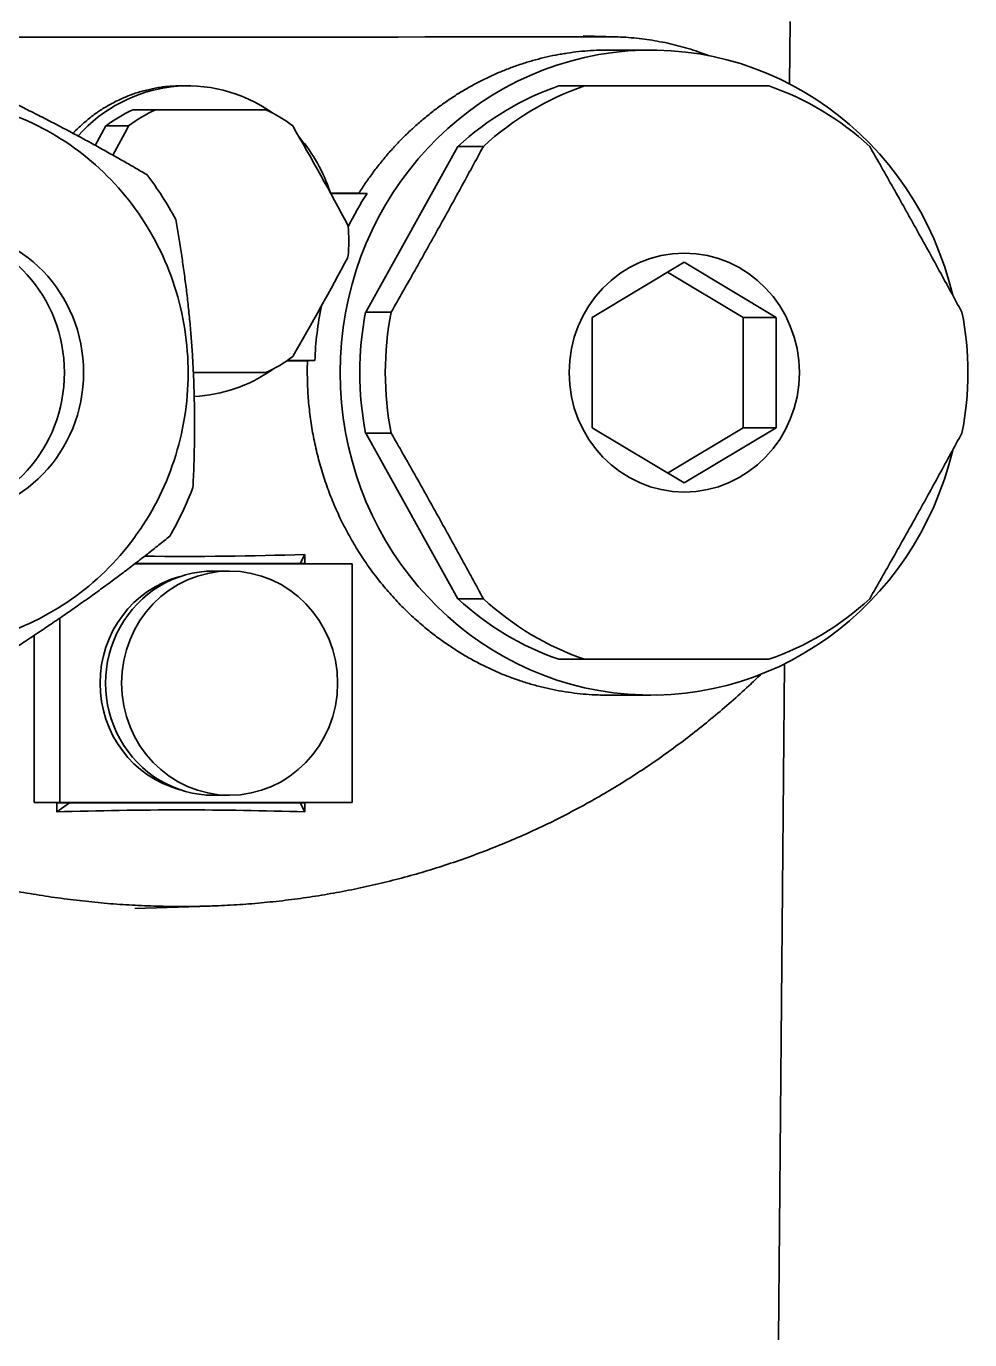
# Model space of a CAD drawing. Header units: millimetres. Extents: x 0 to 42050, y 0 to 29700.
# Drawn here: x 36203.4 to 36302.1, y 27209.4 to 27346.8 of the extents above; entities that cross this region are included whole.
import ezdxf

# ---------------------------------------------------------------- set-up
doc = ezdxf.new("R2010")
doc.units = ezdxf.units.MM
doc.header["$LTSCALE"] = 50
doc.layers.add('Visible', color=7, linetype='Continuous', lineweight=35)

msp = doc.modelspace()

# ---------------------------------------------------------------- linework, layer by layer
at = {"layer": 'Visible'}
for p, q in [((36283.24, 27340.81), (36283.3, 27347.35)), ((36265.19, 27345.73), (36261.64, 27345.85)), ((36264.18, 27344.35), (36268.74, 27344.35)), ((36220.79, 27340.59), (36220.12, 27340.61)), ((36261.77, 27340.6), (36259.1, 27340.6)), ((36261.77, 27340.6), (36281.06, 27340.6)), ((36216.89, 27338.1), (36214.52, 27338.1)), ((36228.44, 27338.1), (36216.89, 27338.1)), ((36210.58, 27334.38), (36211.71, 27336.42)), ((36214.08, 27336.42), (36211.71, 27336.42)), ((36238.89, 27316.93), (36248.53, 27334.26)), ((36251.2, 27334.26), (36248.53, 27334.26)), ((36235.23, 27329.35), (36239.03, 27329.35)), ((36238.17, 27329.38), (36239.03, 27329.35)), ((36272.22, 27322.15), (36262.58, 27316.37)), ((36281.85, 27316.37), (36272.22, 27322.15)), ((36278.38, 27316.37), (36270.48, 27321.1)), ((36241.56, 27316.93), (36238.89, 27316.93)), ((36262.58, 27316.37), (36262.58, 27304.82)), ((36281.85, 27316.37), (36278.38, 27316.37)), ((36278.38, 27304.82), (36278.38, 27316.37)), ((36281.85, 27304.82), (36281.85, 27316.37)), ((36233.57, 27311.85), (36230.66, 27311.85)), ((36233.57, 27311.85), (36232.8, 27311.82)), ((36220.86, 27310.6), (36228.44, 27310.6)), ((36262.58, 27304.82), (36272.22, 27299.05)), ((36270.48, 27300.09), (36278.38, 27304.82)), ((36272.22, 27299.05), (36281.85, 27304.82)), ((36281.85, 27304.82), (36278.38, 27304.82)), ((36241.56, 27304.26), (36238.89, 27304.26)), ((36248.53, 27286.93), (36238.89, 27304.26)), ((36232.52, 27291.57), (36232.04, 27290.62)), ((36232.52, 27291.57), (36232.52, 27290.62)), ((36237.47, 27290.6), (36214.73, 27290.6)), ((36214.77, 27290.62), (36232.04, 27290.62)), ((36224.64, 27289.83), (36222.97, 27289.83)), ((36232.04, 27290.62), (36232.52, 27290.62)), ((36237.47, 27290.6), (36237.47, 27265.6)), ((36251.2, 27286.93), (36248.53, 27286.93)), ((36206.87, 27284.9), (36206.87, 27265.6)), ((36204.2, 27265.6), (36204.2, 27283.1)), ((36261.77, 27280.6), (36259.1, 27280.6)), ((36281.06, 27280.6), (36261.77, 27280.6)), ((36282.1, 27209.39), (36282.71, 27280.12)), ((36264.18, 27276.85), (36268.74, 27276.85)), ((36224.64, 27266.37), (36222.97, 27266.37)), ((36206.87, 27265.6), (36204.2, 27265.6)), ((36207.9, 27265.57), (36206.55, 27265.57)), ((36206.55, 27265.57), (36206.55, 27264.62)), ((36207.9, 27265.57), (36206.55, 27264.62)), ((36237.47, 27265.6), (36206.87, 27265.6)), ((36207.9, 27265.57), (36232.04, 27265.57)), ((36232.52, 27265.57), (36232.04, 27265.57)), ((36232.52, 27264.62), (36232.04, 27265.57)), ((36232.52, 27265.57), (36232.52, 27264.62)), ((36222.64, 27254.78), (36214.74, 27254.52))]:
    msp.add_line(p, q, dxfattribs=at)
for centre, major_axis, ratio, start_param, end_param in [((36268.74, 27310.6), (0, -33.75), 0.963602, 1.813232, 7.611546), ((36152.79, 27347.89), (-250, 0.58), 0.008409, 1.650285, 2.032609), ((36220.3, 27324.35), (0, 16.25), 0.963602, 5.683723, 7.109313), ((36268.74, 27310.6), (0, 31.63), 0.963602, 0.321961, 0.725236), ((36271.42, 27310.6), (0, 31.63), 0.963602, 0.321961, 0.725236), ((36271.42, 27310.6), (0, 31.63), 0.963602, 5.557949, 5.961224), ((36220.3, 27324.35), (0, 15), 0.963602, 0.411138, 0.63606), ((36222.67, 27324.35), (0, 15), 0.963602, 0.411138, 0.63606), ((36222.67, 27324.35), (0, -15), 0.963602, 2.505533, 2.730455), ((36184.76, 27331.22), (-50.91, -84.97), 0.231523, 1.733558, 1.769195), ((36207.71, 27331.22), (-50.91, 84.97), 0.231523, 4.51399, 4.63511), ((36220.3, 27324.35), (0, -16.25), 0.963602, 1.89239, 2.302683), ((36191.07, 27310.6), (0, 33.13), 0.963602, 5.216907, 5.388381), ((36152.79, 27331.55), (-250, 0.58), 0.008409, 1.906778, 1.919352), ((36266.07, 27310.6), (0, -33.75), 0.963602, 4.123358, 4.243909), ((36192.91, 27310.6), (0, -15), 0.963602, 0.069415, 3.072178), ((36222.67, 27324.35), (0, -15), 0.963602, 1.458335, 1.683257), ((36207.71, 27317.47), (-50.91, -84.97), 0.231523, 1.648076, 1.769195), ((36266.07, 27310.6), (0, -33.75), 0.963602, 4.504041, 4.675343), ((36268.74, 27310.6), (0, 31.63), 0.963602, 1.369159, 1.772434), ((36271.42, 27310.6), (0, -31.63), 0.963602, 4.510752, 4.914026), ((36271.42, 27310.6), (0, 31.63), 0.963602, 4.510752, 4.914026), ((36222.67, 27324.35), (0, -15), 0.963602, 0.411138, 0.63606), ((36152.79, 27309.64), (250, 0.58), 0.008409, 1.245029, 1.2542), ((36264.7, 27310.6), (0, -33.7), 0.947415, 4.676035, 4.712391), ((36220.3, 27324.35), (0, -16.25), 0.963602, 0.041444, 0.599462), ((36191.07, 27310.6), (0, 33.12), 0.963602, 4.16971, 4.341184), ((36152.79, 27435.7), (248.26, -54.69), 0.538042, 5.084915, 5.15492), ((36222.97, 27278.1), (0, 11.73), 0.963602, 0, 3.141593), ((36222.17, 27278.1), (0, -11.5), 0.963602, 3.390244, 6.034534), ((36268.74, 27310.6), (0, -31.63), 0.963602, 5.557949, 5.961224), ((36271.42, 27310.6), (0, -31.63), 0.963602, 5.557949, 5.961224), ((36271.42, 27310.6), (0, -31.63), 0.963602, 0.321961, 0.725236), ((36152.79, 27120.5), (248.26, 54.69), 0.538042, 1.128265, 1.236118), ((36211.95, 27354.34), (-3.3, -99.82), 0.963527, 0.063264, 0.063266)]:
    msp.add_ellipse(centre, major_axis=major_axis, ratio=ratio, start_param=start_param, end_param=end_param, dxfattribs=at)
for centre, major_axis in [((36194.91, 27310.6), (0, -15)), ((36272.22, 27310.6), (0, 12.5)), ((36224.64, 27278.1), (0, -11.73))]:
    msp.add_ellipse(centre, major_axis=major_axis, ratio=0.963602, dxfattribs=at)
for points, knots in [([(36264.18, 27345.75), (36264.92, 27345.75), (36265.66, 27345.72), (36266.4, 27345.67), (36266.76, 27345.64), (36267.13, 27345.61), (36267.5, 27345.56), (36267.86, 27345.52), (36268.23, 27345.48), (36268.59, 27345.42), (36268.95, 27345.37), (36269.31, 27345.3), (36269.68, 27345.23), (36270.04, 27345.17), (36270.4, 27345.09), (36270.76, 27345.01), (36271.12, 27344.92), (36271.48, 27344.83), (36271.83, 27344.74), (36272.19, 27344.64), (36272.54, 27344.54), (36272.9, 27344.43), (36273.25, 27344.32), (36273.6, 27344.2), (36273.95, 27344.07), (36274.23, 27343.97), (36274.51, 27343.87), (36274.79, 27343.76)], [0, 0, 0, 0, 0.992128, 0.992128, 0.992128, 1.48835, 1.48835, 1.48835, 1.984511, 1.984511, 1.984511, 2.481689, 2.481689, 2.481689, 2.980163, 2.980163, 2.980163, 3.479687, 3.479687, 3.479687, 3.979993, 3.979993, 3.979993, 4.480793, 4.480793, 4.480793, 4.886866, 4.886866, 4.886866, 4.886866]), ([(36191.68, 27343.72), (36192.22, 27343.47), (36192.76, 27343.23), (36193.31, 27342.98), (36193.85, 27342.73), (36194.4, 27342.48), (36194.95, 27342.22), (36195.22, 27342.1), (36195.5, 27341.97), (36195.77, 27341.84), (36196.05, 27341.71), (36196.32, 27341.59), (36196.59, 27341.46), (36196.87, 27341.33), (36197.14, 27341.2), (36197.42, 27341.07), (36197.69, 27340.94), (36197.97, 27340.81), (36198.24, 27340.68), (36198.51, 27340.55), (36198.79, 27340.42), (36199.06, 27340.29), (36199.33, 27340.16), (36199.6, 27340.03), (36199.88, 27339.89), (36200.15, 27339.76), (36200.42, 27339.63), (36200.69, 27339.5), (36200.96, 27339.37), (36201.23, 27339.24), (36201.5, 27339.1), (36201.77, 27338.97), (36202.03, 27338.84), (36202.3, 27338.71), (36202.57, 27338.57), (36202.83, 27338.44), (36203.1, 27338.31), (36203.36, 27338.18), (36203.62, 27338.04), (36203.89, 27337.91), (36204.15, 27337.78), (36204.41, 27337.65), (36204.67, 27337.51), (36204.93, 27337.38), (36205.19, 27337.25), (36205.45, 27337.12), (36205.7, 27336.98), (36205.96, 27336.85), (36206.21, 27336.72), (36206.47, 27336.59), (36206.72, 27336.45), (36206.98, 27336.32), (36207.23, 27336.19), (36207.48, 27336.06), (36207.73, 27335.92), (36207.98, 27335.79), (36208.23, 27335.66), (36208.47, 27335.53), (36208.72, 27335.4), (36208.97, 27335.26), (36209.21, 27335.13), (36209.45, 27335), (36209.69, 27334.87), (36209.94, 27334.74), (36210.18, 27334.61), (36210.41, 27334.48), (36210.65, 27334.35), (36210.89, 27334.22), (36211.12, 27334.09), (36211.35, 27333.96), (36211.59, 27333.83), (36211.82, 27333.7), (36212.05, 27333.57), (36212.28, 27333.44), (36212.5, 27333.32), (36212.73, 27333.19), (36212.95, 27333.06), (36213.18, 27332.94), (36213.4, 27332.81), (36213.62, 27332.68), (36213.84, 27332.56), (36214.06, 27332.43), (36214.27, 27332.31), (36214.49, 27332.18), (36214.7, 27332.06), (36215.13, 27331.81), (36215.55, 27331.57), (36215.97, 27331.32)], [0, 0, 0, 0, 0.722756, 0.722756, 0.722756, 1.448845, 1.448845, 1.448845, 1.812603, 1.812603, 1.812603, 2.176577, 2.176577, 2.176577, 2.540594, 2.540594, 2.540594, 2.904496, 2.904496, 2.904496, 3.268148, 3.268148, 3.268148, 3.631435, 3.631435, 3.631435, 3.994266, 3.994266, 3.994266, 4.356578, 4.356578, 4.356578, 4.718339, 4.718339, 4.718339, 5.079553, 5.079553, 5.079553, 5.440261, 5.440261, 5.440261, 5.800606, 5.800606, 5.800606, 6.161287, 6.161287, 6.161287, 6.522511, 6.522511, 6.522511, 6.884273, 6.884273, 6.884273, 7.246531, 7.246531, 7.246531, 7.609213, 7.609213, 7.609213, 7.972215, 7.972215, 7.972215, 8.335411, 8.335411, 8.335411, 8.698655, 8.698655, 8.698655, 9.06178, 9.06178, 9.06178, 9.424603, 9.424603, 9.424603, 9.786929, 9.786929, 9.786929, 10.14855, 10.14855, 10.14855, 10.50925, 10.50925, 10.50925, 10.869506, 10.869506, 10.869506, 11.590283, 11.590283, 11.590283, 11.590283]), ([(36264.18, 27344.35), (36264, 27344.35), (36263.82, 27344.35), (36263.64, 27344.34), (36263.23, 27344.34), (36262.82, 27344.32), (36262.42, 27344.29), (36262.01, 27344.27), (36261.61, 27344.23), (36261.2, 27344.19), (36260.79, 27344.15), (36260.39, 27344.1), (36259.98, 27344.03), (36259.78, 27344), (36259.58, 27343.97), (36259.38, 27343.94), (36259.17, 27343.9), (36258.97, 27343.87), (36258.77, 27343.83), (36258.37, 27343.75), (36257.96, 27343.66), (36257.56, 27343.56), (36257.16, 27343.47), (36256.75, 27343.36), (36256.35, 27343.25), (36255.95, 27343.14), (36255.55, 27343.01), (36255.15, 27342.88), (36254.75, 27342.75), (36254.36, 27342.61), (36253.96, 27342.46), (36253.57, 27342.31), (36253.18, 27342.15), (36252.79, 27341.99), (36252.4, 27341.82), (36252.01, 27341.64), (36251.62, 27341.46), (36251.24, 27341.28), (36250.86, 27341.09), (36250.48, 27340.89), (36250.11, 27340.69), (36249.73, 27340.48), (36249.36, 27340.26), (36248.99, 27340.05), (36248.63, 27339.83), (36248.27, 27339.6), (36248.09, 27339.48), (36247.91, 27339.36), (36247.73, 27339.24), (36247.55, 27339.13), (36247.38, 27339), (36247.2, 27338.88), (36246.85, 27338.64), (36246.5, 27338.38), (36246.16, 27338.12), (36245.81, 27337.86), (36245.47, 27337.59), (36245.13, 27337.31), (36244.8, 27337.03), (36244.47, 27336.75), (36244.14, 27336.45), (36243.81, 27336.16), (36243.49, 27335.86), (36243.18, 27335.56), (36242.86, 27335.25), (36242.55, 27334.94), (36242.25, 27334.62), (36241.94, 27334.3), (36241.65, 27333.97), (36241.35, 27333.64), (36241.06, 27333.3), (36240.78, 27332.96), (36240.5, 27332.62), (36240.22, 27332.28), (36239.95, 27331.93), (36239.68, 27331.57), (36239.42, 27331.21), (36239.16, 27330.85), (36238.91, 27330.49), (36238.78, 27330.31), (36238.66, 27330.12), (36238.54, 27329.94), (36238.41, 27329.75), (36238.29, 27329.57), (36238.17, 27329.38)], [21.557049, 21.557049, 21.557049, 21.557049, 21.801401, 21.801401, 21.801401, 22.344126, 22.344126, 22.344126, 22.887104, 22.887104, 22.887104, 23.430209, 23.430209, 23.430209, 23.701677, 23.701677, 23.701677, 23.973126, 23.973126, 23.973126, 24.517356, 24.517356, 24.517356, 25.063208, 25.063208, 25.063208, 25.610259, 25.610259, 25.610259, 26.158056, 26.158056, 26.158056, 26.706128, 26.706128, 26.706128, 27.254006, 27.254006, 27.254006, 27.801224, 27.801224, 27.801224, 28.347343, 28.347343, 28.347343, 28.891957, 28.891957, 28.891957, 29.163585, 29.163585, 29.163585, 29.435167, 29.435167, 29.435167, 29.979729, 29.979729, 29.979729, 30.525835, 30.525835, 30.525835, 31.07306, 31.07306, 31.07306, 31.620946, 31.620946, 31.620946, 32.169021, 32.169021, 32.169021, 32.716803, 32.716803, 32.716803, 33.263821, 33.263821, 33.263821, 33.809626, 33.809626, 33.809626, 34.353802, 34.353802, 34.353802, 34.625282, 34.625282, 34.625282, 34.897099, 34.897099, 34.897099, 34.897099]), ([(36220.12, 27340.61), (36219.96, 27340.62), (36219.79, 27340.62), (36219.62, 27340.62), (36219.21, 27340.62), (36218.81, 27340.6), (36218.4, 27340.57), (36218.19, 27340.55), (36217.99, 27340.53), (36217.79, 27340.51), (36217.58, 27340.48), (36217.38, 27340.45), (36217.18, 27340.42), (36216.77, 27340.35), (36216.37, 27340.27), (36215.97, 27340.17), (36215.77, 27340.12), (36215.57, 27340.07), (36215.37, 27340.01), (36215.17, 27339.95), (36214.97, 27339.89), (36214.77, 27339.83), (36214.58, 27339.76), (36214.38, 27339.69), (36214.19, 27339.62), (36213.99, 27339.54), (36213.8, 27339.46), (36213.61, 27339.38), (36213.41, 27339.3), (36213.22, 27339.21), (36213.04, 27339.12), (36212.85, 27339.04), (36212.66, 27338.94), (36212.48, 27338.84), (36212.29, 27338.75), (36212.11, 27338.65), (36211.93, 27338.54), (36211.75, 27338.44), (36211.57, 27338.33), (36211.39, 27338.22), (36211.3, 27338.17), (36211.22, 27338.11), (36211.13, 27338.05), (36211.04, 27338), (36210.96, 27337.94), (36210.87, 27337.88), (36210.7, 27337.76), (36210.53, 27337.64), (36210.36, 27337.51), (36210.19, 27337.39), (36210.03, 27337.26), (36209.86, 27337.13), (36209.7, 27336.99), (36209.54, 27336.86), (36209.38, 27336.72), (36209.22, 27336.58), (36209.07, 27336.44), (36208.91, 27336.29), (36208.76, 27336.15), (36208.61, 27336), (36208.46, 27335.85), (36208.4, 27335.78), (36208.33, 27335.71), (36208.26, 27335.64)], [7.979306, 7.979306, 7.979306, 7.979306, 8.186406, 8.186406, 8.186406, 8.695252, 8.695252, 8.695252, 8.949838, 8.949838, 8.949838, 9.204386, 9.204386, 9.204386, 9.714463, 9.714463, 9.714463, 9.97056, 9.97056, 9.97056, 10.227132, 10.227132, 10.227132, 10.483977, 10.483977, 10.483977, 10.740887, 10.740887, 10.740887, 10.99765, 10.99765, 10.99765, 11.254061, 11.254061, 11.254061, 11.50992, 11.50992, 11.50992, 11.765043, 11.765043, 11.765043, 11.892304, 11.892304, 11.892304, 12.019694, 12.019694, 12.019694, 12.275086, 12.275086, 12.275086, 12.531151, 12.531151, 12.531151, 12.787702, 12.787702, 12.787702, 13.044537, 13.044537, 13.044537, 13.301447, 13.301447, 13.301447, 13.418632, 13.418632, 13.418632, 13.418632]), ([(36192.24, 27339.35), (36195.21, 27339.35), (36198.17, 27338.86), (36203.81, 27336.97), (36206.48, 27335.56), (36211.27, 27331.95), (36213.38, 27329.75), (36216.84, 27324.77), (36218.18, 27321.99), (36219.95, 27316.12), (36220.37, 27313.03), (36220.23, 27306.86), (36219.67, 27303.78), (36217.63, 27297.96), (36216.15, 27295.22), (36212.41, 27290.37), (36210.16, 27288.25), (36205.13, 27284.88), (36202.36, 27283.61), (36197.11, 27282.18), (36194.67, 27281.85), (36192.24, 27281.85)], [4.712389, 4.712389, 4.712389, 4.712389, 5.025493, 5.025493, 5.340016, 5.340016, 5.658142, 5.658142, 5.980501, 5.980501, 6.30607, 6.30607, 6.632712, 6.632712, 6.957931, 6.957931, 7.279662, 7.279662, 7.597087, 7.597087, 7.853982, 7.853982, 7.853982, 7.853982]), ([(36241.56, 27316.93), (36241.97, 27317.65), (36242.38, 27318.38), (36242.79, 27319.1), (36243.2, 27319.82), (36243.61, 27320.54), (36244.02, 27321.26), (36244.43, 27321.99), (36244.83, 27322.71), (36245.24, 27323.43), (36245.44, 27323.79), (36245.64, 27324.15), (36245.84, 27324.51), (36246.05, 27324.88), (36246.25, 27325.24), (36246.45, 27325.6), (36246.85, 27326.32), (36247.25, 27327.04), (36247.65, 27327.77), (36248.05, 27328.49), (36248.45, 27329.21), (36248.84, 27329.93), (36249.24, 27330.66), (36249.63, 27331.38), (36250.03, 27332.1), (36250.42, 27332.82), (36250.81, 27333.54), (36251.2, 27334.26)], [0, 0, 0, 0, 1.001074, 1.001074, 1.001074, 2.00226, 2.00226, 2.00226, 3.003465, 3.003465, 3.003465, 3.504049, 3.504049, 3.504049, 4.004609, 4.004609, 4.004609, 5.005639, 5.005639, 5.005639, 6.006706, 6.006706, 6.006706, 7.00786, 7.00786, 7.00786, 8.009049, 8.009049, 8.009049, 8.009049]), ([(36291.63, 27334.26), (36292.04, 27333.54), (36292.45, 27332.82), (36292.86, 27332.1), (36293.27, 27331.38), (36293.68, 27330.66), (36294.09, 27329.93), (36294.5, 27329.21), (36294.9, 27328.49), (36295.31, 27327.77), (36295.51, 27327.4), (36295.71, 27327.04), (36295.91, 27326.68), (36296.12, 27326.32), (36296.32, 27325.96), (36296.52, 27325.6), (36296.92, 27324.88), (36297.32, 27324.15), (36297.72, 27323.43), (36298.12, 27322.71), (36298.52, 27321.99), (36298.91, 27321.26), (36299.31, 27320.54), (36299.7, 27319.82), (36300.1, 27319.1), (36300.49, 27318.38), (36300.88, 27317.65), (36301.27, 27316.93)], [0, 0, 0, 0, 1.001074, 1.001074, 1.001074, 2.00226, 2.00226, 2.00226, 3.003465, 3.003465, 3.003465, 3.504049, 3.504049, 3.504049, 4.004609, 4.004609, 4.004609, 5.005639, 5.005639, 5.005639, 6.006706, 6.006706, 6.006706, 7.00786, 7.00786, 7.00786, 8.009049, 8.009049, 8.009049, 8.009049]), ([(36219.01, 27326.61), (36219.11, 27326.06), (36219.2, 27325.5), (36219.3, 27324.94), (36219.39, 27324.38), (36219.48, 27323.81), (36219.57, 27323.23), (36219.62, 27322.95), (36219.66, 27322.66), (36219.7, 27322.37), (36219.74, 27322.08), (36219.79, 27321.79), (36219.83, 27321.5), (36219.87, 27321.21), (36219.91, 27320.92), (36219.95, 27320.62), (36219.99, 27320.33), (36220.02, 27320.04), (36220.06, 27319.74), (36220.1, 27319.45), (36220.14, 27319.15), (36220.17, 27318.86), (36220.21, 27318.56), (36220.24, 27318.26), (36220.27, 27317.97), (36220.31, 27317.67), (36220.34, 27317.37), (36220.37, 27317.07), (36220.4, 27316.77), (36220.43, 27316.48), (36220.46, 27316.18), (36220.49, 27315.88), (36220.52, 27315.58), (36220.54, 27315.28), (36220.57, 27314.98), (36220.59, 27314.68), (36220.62, 27314.38), (36220.64, 27314.08), (36220.66, 27313.78), (36220.69, 27313.48), (36220.71, 27313.18), (36220.73, 27312.88), (36220.75, 27312.58), (36220.77, 27312.28), (36220.79, 27311.98), (36220.8, 27311.68), (36220.82, 27311.38), (36220.83, 27311.08), (36220.85, 27310.78), (36220.86, 27310.48), (36220.88, 27310.18), (36220.89, 27309.88), (36220.9, 27309.58), (36220.91, 27309.28), (36220.92, 27308.98), (36220.93, 27308.69), (36220.94, 27308.39), (36220.95, 27308.09), (36220.95, 27307.79), (36220.96, 27307.49), (36220.96, 27307.19), (36220.97, 27306.9), (36220.97, 27306.6), (36220.98, 27306.3), (36220.98, 27306.01), (36220.98, 27305.71), (36220.98, 27305.42), (36220.98, 27305.13), (36220.98, 27304.83), (36220.98, 27304.54), (36220.98, 27304.25), (36220.98, 27303.96), (36220.97, 27303.67), (36220.97, 27303.38), (36220.96, 27303.09), (36220.96, 27302.8), (36220.95, 27302.51), (36220.95, 27302.23), (36220.94, 27301.94), (36220.93, 27301.66), (36220.92, 27301.37), (36220.92, 27301.09), (36220.91, 27300.81), (36220.9, 27300.53), (36220.89, 27300.25), (36220.86, 27299.69), (36220.84, 27299.13), (36220.81, 27298.58)], [0, 0, 0, 0, 0.722756, 0.722756, 0.722756, 1.448845, 1.448845, 1.448845, 1.812603, 1.812603, 1.812603, 2.176577, 2.176577, 2.176577, 2.540594, 2.540594, 2.540594, 2.904496, 2.904496, 2.904496, 3.268148, 3.268148, 3.268148, 3.631435, 3.631435, 3.631435, 3.994266, 3.994266, 3.994266, 4.356578, 4.356578, 4.356578, 4.718339, 4.718339, 4.718339, 5.079553, 5.079553, 5.079553, 5.440261, 5.440261, 5.440261, 5.800606, 5.800606, 5.800606, 6.161287, 6.161287, 6.161287, 6.522511, 6.522511, 6.522511, 6.884273, 6.884273, 6.884273, 7.246531, 7.246531, 7.246531, 7.609213, 7.609213, 7.609213, 7.972215, 7.972215, 7.972215, 8.335411, 8.335411, 8.335411, 8.698655, 8.698655, 8.698655, 9.06178, 9.06178, 9.06178, 9.424603, 9.424603, 9.424603, 9.786929, 9.786929, 9.786929, 10.14855, 10.14855, 10.14855, 10.50925, 10.50925, 10.50925, 10.869506, 10.869506, 10.869506, 11.590283, 11.590283, 11.590283, 11.590283]), ([(36232.78, 27310.6), (36232.78, 27310.27), (36232.78, 27309.95), (36232.79, 27309.63), (36232.8, 27309.3), (36232.81, 27308.98), (36232.83, 27308.66), (36232.85, 27308.33), (36232.87, 27308.01), (36232.9, 27307.69), (36232.92, 27307.37), (36232.95, 27307.05), (36232.99, 27306.73), (36233.02, 27306.41), (36233.06, 27306.09), (36233.11, 27305.77), (36233.15, 27305.46), (36233.2, 27305.14), (36233.25, 27304.82), (36233.3, 27304.5), (36233.36, 27304.19), (36233.42, 27303.87), (36233.48, 27303.56), (36233.55, 27303.24), (36233.62, 27302.93), (36233.68, 27302.61), (36233.76, 27302.3), (36233.84, 27301.98), (36233.92, 27301.67), (36234, 27301.36), (36234.08, 27301.05), (36234.17, 27300.74), (36234.26, 27300.43), (36234.36, 27300.12), (36234.45, 27299.81), (36234.55, 27299.51), (36234.66, 27299.2), (36234.76, 27298.9), (36234.87, 27298.59), (36234.98, 27298.29), (36235.09, 27297.99), (36235.21, 27297.69), (36235.33, 27297.39), (36235.45, 27297.09), (36235.57, 27296.8), (36235.7, 27296.5), (36235.83, 27296.21), (36235.96, 27295.92), (36236.09, 27295.63), (36236.23, 27295.34), (36236.37, 27295.05), (36236.51, 27294.77), (36236.65, 27294.48), (36236.8, 27294.2), (36236.95, 27293.92), (36237.1, 27293.64), (36237.25, 27293.36), (36237.41, 27293.09), (36237.57, 27292.82), (36237.73, 27292.54), (36237.89, 27292.27), (36238.06, 27292), (36238.23, 27291.74), (36238.4, 27291.47), (36238.57, 27291.21), (36238.75, 27290.94), (36238.92, 27290.68), (36239.1, 27290.42), (36239.29, 27290.16), (36239.47, 27289.91), (36239.66, 27289.65), (36239.85, 27289.4), (36240.04, 27289.15), (36240.24, 27288.9), (36240.43, 27288.65), (36240.63, 27288.41), (36240.83, 27288.17), (36241.04, 27287.93), (36241.24, 27287.69), (36241.45, 27287.45), (36241.66, 27287.22), (36241.87, 27286.99), (36242.08, 27286.76), (36242.3, 27286.53), (36242.51, 27286.3), (36242.73, 27286.08), (36242.95, 27285.86), (36243.18, 27285.64), (36243.4, 27285.43), (36243.62, 27285.21), (36243.85, 27285), (36244.08, 27284.79), (36244.31, 27284.59), (36244.55, 27284.39), (36244.78, 27284.18), (36245.01, 27283.99), (36245.25, 27283.79), (36245.6, 27283.51), (36245.95, 27283.23), (36246.31, 27282.96), (36246.67, 27282.69), (36247.03, 27282.43), (36247.4, 27282.18), (36247.77, 27281.93), (36248.14, 27281.68), (36248.52, 27281.44), (36248.89, 27281.21), (36249.28, 27280.98), (36249.66, 27280.76), (36250.05, 27280.54), (36250.44, 27280.33), (36250.83, 27280.13), (36251.23, 27279.92), (36251.62, 27279.73), (36252.02, 27279.55), (36252.42, 27279.36), (36252.83, 27279.19), (36253.23, 27279.02), (36253.64, 27278.86), (36254.04, 27278.7), (36254.45, 27278.56), (36254.86, 27278.41), (36255.27, 27278.27), (36255.69, 27278.15), (36255.89, 27278.08), (36256.1, 27278.02), (36256.3, 27277.96), (36256.51, 27277.9), (36256.72, 27277.85), (36256.92, 27277.79), (36257.34, 27277.68), (36257.76, 27277.58), (36258.17, 27277.49), (36258.59, 27277.4), (36259.01, 27277.32), (36259.43, 27277.25), (36259.85, 27277.18), (36260.27, 27277.12), (36260.69, 27277.07), (36261.11, 27277.01), (36261.53, 27276.97), (36261.96, 27276.94), (36262.38, 27276.9), (36262.8, 27276.88), (36263.22, 27276.87), (36263.54, 27276.85), (36263.86, 27276.85), (36264.18, 27276.85)], [0, 0, 0, 0, 0.388596, 0.388596, 0.388596, 0.776736, 0.776736, 0.776736, 1.164261, 1.164261, 1.164261, 1.551022, 1.551022, 1.551022, 1.936877, 1.936877, 1.936877, 2.322438, 2.322438, 2.322438, 2.708919, 2.708919, 2.708919, 3.096212, 3.096212, 3.096212, 3.484171, 3.484171, 3.484171, 3.872637, 3.872637, 3.872637, 4.261447, 4.261447, 4.261447, 4.650432, 4.650432, 4.650432, 5.039422, 5.039422, 5.039422, 5.428245, 5.428245, 5.428245, 5.816735, 5.816735, 5.816735, 6.204726, 6.204726, 6.204726, 6.592063, 6.592063, 6.592063, 6.978597, 6.978597, 6.978597, 7.364204, 7.364204, 7.364204, 7.749972, 7.749972, 7.749972, 8.136612, 8.136612, 8.136612, 8.523981, 8.523981, 8.523981, 8.911927, 8.911927, 8.911927, 9.30029, 9.30029, 9.30029, 9.688904, 9.688904, 9.688904, 10.077599, 10.077599, 10.077599, 10.466204, 10.466204, 10.466204, 10.854551, 10.854551, 10.854551, 11.242473, 11.242473, 11.242473, 11.629811, 11.629811, 11.629811, 12.016412, 12.016412, 12.016412, 12.402138, 12.402138, 12.402138, 12.965451, 12.965451, 12.965451, 13.530601, 13.530601, 13.530601, 14.097156, 14.097156, 14.097156, 14.664637, 14.664637, 14.664637, 15.23253, 15.23253, 15.23253, 15.80031, 15.80031, 15.80031, 16.367448, 16.367448, 16.367448, 16.933433, 16.933433, 16.933433, 17.497783, 17.497783, 17.497783, 17.779208, 17.779208, 17.779208, 18.060518, 18.060518, 18.060518, 18.623743, 18.623743, 18.623743, 19.187387, 19.187387, 19.187387, 19.750972, 19.750972, 19.750972, 20.314015, 20.314015, 20.314015, 20.876421, 20.876421, 20.876421, 21.307708, 21.307708, 21.307708, 21.307708]), ([(36251.2, 27286.93), (36250.81, 27287.65), (36250.42, 27288.38), (36250.03, 27289.1), (36249.63, 27289.82), (36249.24, 27290.54), (36248.84, 27291.26), (36248.45, 27291.99), (36248.05, 27292.71), (36247.65, 27293.43), (36247.45, 27293.79), (36247.25, 27294.15), (36247.05, 27294.51), (36246.85, 27294.88), (36246.65, 27295.24), (36246.45, 27295.6), (36246.05, 27296.32), (36245.64, 27297.04), (36245.24, 27297.77), (36244.83, 27298.49), (36244.43, 27299.21), (36244.02, 27299.93), (36243.61, 27300.66), (36243.2, 27301.38), (36242.79, 27302.1), (36242.38, 27302.82), (36241.97, 27303.54), (36241.56, 27304.26)], [0, 0, 0, 0, 1.001074, 1.001074, 1.001074, 2.00226, 2.00226, 2.00226, 3.003465, 3.003465, 3.003465, 3.504049, 3.504049, 3.504049, 4.004609, 4.004609, 4.004609, 5.005639, 5.005639, 5.005639, 6.006706, 6.006706, 6.006706, 7.00786, 7.00786, 7.00786, 8.009049, 8.009049, 8.009049, 8.009049]), ([(36301.27, 27304.26), (36300.88, 27303.54), (36300.49, 27302.82), (36300.1, 27302.1), (36299.7, 27301.38), (36299.31, 27300.66), (36298.91, 27299.93), (36298.52, 27299.21), (36298.12, 27298.49), (36297.72, 27297.77), (36297.52, 27297.4), (36297.32, 27297.04), (36297.12, 27296.68), (36296.92, 27296.32), (36296.72, 27295.96), (36296.52, 27295.6), (36296.12, 27294.88), (36295.71, 27294.15), (36295.31, 27293.43), (36294.9, 27292.71), (36294.5, 27291.99), (36294.09, 27291.26), (36293.68, 27290.54), (36293.27, 27289.82), (36292.86, 27289.1), (36292.45, 27288.38), (36292.04, 27287.65), (36291.63, 27286.93)], [0, 0, 0, 0, 1.001074, 1.001074, 1.001074, 2.00226, 2.00226, 2.00226, 3.003465, 3.003465, 3.003465, 3.504049, 3.504049, 3.504049, 4.004609, 4.004609, 4.004609, 5.005639, 5.005639, 5.005639, 6.006706, 6.006706, 6.006706, 7.00786, 7.00786, 7.00786, 8.009049, 8.009049, 8.009049, 8.009049]), ([(36218.4, 27293.49), (36218.02, 27293.18), (36217.63, 27292.87), (36217.24, 27292.56), (36216.85, 27292.24), (36216.44, 27291.93), (36216.04, 27291.61), (36215.83, 27291.45), (36215.63, 27291.29), (36215.42, 27291.13), (36215.21, 27290.96), (36215, 27290.8), (36214.79, 27290.64), (36214.58, 27290.48), (36214.36, 27290.32), (36214.15, 27290.15), (36213.93, 27289.99), (36213.72, 27289.82), (36213.5, 27289.66), (36213.28, 27289.5), (36213.06, 27289.33), (36212.84, 27289.17), (36212.62, 27289), (36212.4, 27288.84), (36212.17, 27288.67), (36211.95, 27288.5), (36211.72, 27288.34), (36211.49, 27288.17), (36211.27, 27288), (36211.04, 27287.84), (36210.81, 27287.67), (36210.58, 27287.5), (36210.35, 27287.34), (36210.11, 27287.17), (36209.88, 27287), (36209.65, 27286.84), (36209.41, 27286.67), (36209.17, 27286.5), (36208.94, 27286.34), (36208.7, 27286.17), (36208.46, 27286), (36208.22, 27285.83), (36207.98, 27285.67), (36207.74, 27285.5), (36207.5, 27285.33), (36207.26, 27285.17), (36207.01, 27285), (36206.77, 27284.83), (36206.52, 27284.66), (36206.28, 27284.5), (36206.03, 27284.33), (36205.78, 27284.16), (36205.54, 27283.99), (36205.29, 27283.83), (36205.04, 27283.66), (36204.79, 27283.49), (36204.54, 27283.33), (36204.28, 27283.16), (36204.03, 27282.99), (36203.78, 27282.83), (36203.53, 27282.66), (36203.28, 27282.5), (36203.02, 27282.33), (36202.77, 27282.16), (36202.52, 27282), (36202.26, 27281.84), (36202.01, 27281.67), (36201.75, 27281.51), (36201.5, 27281.34), (36201.24, 27281.18), (36200.99, 27281.02), (36200.73, 27280.86), (36200.48, 27280.69), (36200.22, 27280.53), (36199.97, 27280.37), (36199.71, 27280.21), (36199.46, 27280.05), (36199.21, 27279.89), (36198.95, 27279.73), (36198.7, 27279.57), (36198.44, 27279.41), (36198.19, 27279.26), (36197.94, 27279.1), (36197.68, 27278.94), (36197.43, 27278.79), (36196.92, 27278.48), (36196.42, 27278.17), (36195.91, 27277.86)], [0, 0, 0, 0, 0.722756, 0.722756, 0.722756, 1.448845, 1.448845, 1.448845, 1.812603, 1.812603, 1.812603, 2.176577, 2.176577, 2.176577, 2.540594, 2.540594, 2.540594, 2.904496, 2.904496, 2.904496, 3.268148, 3.268148, 3.268148, 3.631435, 3.631435, 3.631435, 3.994266, 3.994266, 3.994266, 4.356578, 4.356578, 4.356578, 4.718339, 4.718339, 4.718339, 5.079553, 5.079553, 5.079553, 5.440261, 5.440261, 5.440261, 5.800606, 5.800606, 5.800606, 6.161287, 6.161287, 6.161287, 6.522511, 6.522511, 6.522511, 6.884273, 6.884273, 6.884273, 7.246531, 7.246531, 7.246531, 7.609213, 7.609213, 7.609213, 7.972215, 7.972215, 7.972215, 8.335411, 8.335411, 8.335411, 8.698655, 8.698655, 8.698655, 9.06178, 9.06178, 9.06178, 9.424603, 9.424603, 9.424603, 9.786929, 9.786929, 9.786929, 10.14855, 10.14855, 10.14855, 10.50925, 10.50925, 10.50925, 10.869506, 10.869506, 10.869506, 11.590283, 11.590283, 11.590283, 11.590283]), ([(36280.24, 27279.03), (36279.82, 27278.62), (36279.4, 27278.22), (36278.98, 27277.83), (36278.37, 27277.26), (36277.76, 27276.71), (36277.14, 27276.16), (36276.52, 27275.61), (36275.89, 27275.08), (36275.25, 27274.55), (36274.62, 27274.02), (36273.97, 27273.5), (36273.32, 27272.99), (36272.67, 27272.48), (36272.02, 27271.98), (36271.35, 27271.49), (36270.69, 27271), (36270.02, 27270.52), (36269.34, 27270.05), (36268.66, 27269.58), (36267.98, 27269.12), (36267.29, 27268.67), (36266.6, 27268.22), (36265.9, 27267.78), (36265.2, 27267.35), (36264.5, 27266.93), (36263.79, 27266.51), (36263.08, 27266.1), (36262.37, 27265.69), (36261.65, 27265.29), (36260.92, 27264.91), (36260.2, 27264.52), (36259.47, 27264.14), (36258.73, 27263.77), (36257.99, 27263.41), (36257.25, 27263.05), (36256.49, 27262.7), (36255.74, 27262.35), (36254.98, 27262.02), (36254.22, 27261.69), (36253.45, 27261.37), (36252.68, 27261.05), (36251.91, 27260.75), (36251.13, 27260.44), (36250.35, 27260.15), (36249.56, 27259.86), (36248.77, 27259.58), (36247.98, 27259.31), (36247.18, 27259.05), (36246.38, 27258.79), (36245.58, 27258.54), (36244.77, 27258.3), (36243.97, 27258.07), (36243.15, 27257.84), (36242.34, 27257.63), (36241.52, 27257.41), (36240.7, 27257.21), (36239.88, 27257.02), (36239.05, 27256.83), (36238.22, 27256.65), (36237.39, 27256.48), (36236.56, 27256.32), (36235.73, 27256.16), (36234.89, 27256.02), (36234.06, 27255.87), (36233.22, 27255.74), (36232.38, 27255.62), (36231.53, 27255.5), (36230.69, 27255.4), (36229.85, 27255.3), (36229, 27255.21), (36228.15, 27255.12), (36227.3, 27255.05), (36226.46, 27254.98), (36225.61, 27254.92), (36224.75, 27254.87), (36223.9, 27254.83), (36223.05, 27254.79), (36222.19, 27254.77), (36221.33, 27254.74), (36220.48, 27254.73), (36219.62, 27254.73), (36218.76, 27254.73), (36217.9, 27254.74), (36217.04, 27254.77), (36216.17, 27254.79), (36215.31, 27254.83), (36214.45, 27254.88), (36213.59, 27254.92), (36212.72, 27254.98), (36211.86, 27255.05), (36210.99, 27255.13), (36210.13, 27255.21), (36209.26, 27255.31), (36208.4, 27255.4), (36207.54, 27255.51), (36206.67, 27255.63), (36205.81, 27255.75), (36204.95, 27255.88), (36204.08, 27256.02), (36203.22, 27256.16), (36202.36, 27256.32), (36201.5, 27256.48), (36200.64, 27256.65), (36199.78, 27256.83), (36198.92, 27257.01), (36198.06, 27257.2), (36197.2, 27257.41), (36196.34, 27257.62), (36195.48, 27257.83), (36194.63, 27258.06), (36193.77, 27258.29), (36192.92, 27258.53), (36192.06, 27258.78), (36191.21, 27259.04), (36190.36, 27259.3), (36189.51, 27259.57), (36188.67, 27259.85), (36187.82, 27260.13), (36186.98, 27260.43), (36186.14, 27260.73), (36185.3, 27261.03), (36184.46, 27261.35), (36183.63, 27261.68), (36182.8, 27262), (36181.97, 27262.34), (36181.15, 27262.69), (36180.32, 27263.04), (36179.5, 27263.4), (36178.69, 27263.77), (36177.87, 27264.13), (36177.06, 27264.51), (36176.26, 27264.9), (36175.45, 27265.29), (36174.65, 27265.69), (36173.86, 27266.1), (36173.06, 27266.51), (36172.28, 27266.93), (36171.49, 27267.36), (36170.71, 27267.79), (36169.93, 27268.23), (36169.17, 27268.67), (36168.4, 27269.12), (36167.63, 27269.58), (36166.87, 27270.05), (36166.11, 27270.51), (36165.35, 27270.99), (36164.6, 27271.48), (36163.85, 27271.97), (36163.11, 27272.46), (36162.37, 27272.97), (36161.63, 27273.48), (36160.9, 27274), (36160.17, 27274.52), (36159.44, 27275.05), (36158.72, 27275.58), (36158.01, 27276.13), (36157.29, 27276.68), (36156.58, 27277.23), (36155.88, 27277.79), (36155.18, 27278.36), (36154.49, 27278.93), (36153.8, 27279.51), (36153.11, 27280.09), (36152.43, 27280.68), (36151.76, 27281.28), (36151.09, 27281.88), (36150.42, 27282.49), (36149.77, 27283.1), (36149.11, 27283.72), (36148.46, 27284.34), (36147.82, 27284.97), (36147.18, 27285.6), (36146.55, 27286.24), (36145.92, 27286.89), (36145.3, 27287.54), (36144.68, 27288.19), (36144.08, 27288.85)], [5.697013, 5.697013, 5.697013, 5.697013, 6.45676, 6.45676, 6.45676, 7.537012, 7.537012, 7.537012, 8.617391, 8.617391, 8.617391, 9.697503, 9.697503, 9.697503, 10.776964, 10.776964, 10.776964, 11.855401, 11.855401, 11.855401, 12.932463, 12.932463, 12.932463, 14.00782, 14.00782, 14.00782, 15.081173, 15.081173, 15.081173, 16.152259, 16.152259, 16.152259, 17.22374, 17.22374, 17.22374, 18.297838, 18.297838, 18.297838, 19.374126, 19.374126, 19.374126, 20.452156, 20.452156, 20.452156, 21.531469, 21.531469, 21.531469, 22.611597, 22.611597, 22.611597, 23.692073, 23.692073, 23.692073, 24.772438, 24.772438, 24.772438, 25.852241, 25.852241, 25.852241, 26.931051, 26.931051, 26.931051, 28.008461, 28.008461, 28.008461, 29.084094, 29.084094, 29.084094, 30.157612, 30.157612, 30.157612, 31.228726, 31.228726, 31.228726, 32.298734, 32.298734, 32.298734, 33.368709, 33.368709, 33.368709, 34.43866, 34.43866, 34.43866, 35.508608, 35.508608, 35.508608, 36.578594, 36.578594, 36.578594, 37.648957, 37.648957, 37.648957, 38.719756, 38.719756, 38.719756, 39.790553, 39.790553, 39.790553, 40.860902, 40.860902, 40.860902, 41.931996, 41.931996, 41.931996, 43.005408, 43.005408, 43.005408, 44.080864, 44.080864, 44.080864, 45.158043, 45.158043, 45.158043, 46.236587, 46.236587, 46.236587, 47.316105, 47.316105, 47.316105, 48.396182, 48.396182, 48.396182, 49.476385, 49.476385, 49.476385, 50.556266, 50.556266, 50.556266, 51.635371, 51.635371, 51.635371, 52.713246, 52.713246, 52.713246, 53.789436, 53.789436, 53.789436, 54.863501, 54.863501, 54.863501, 55.935013, 55.935013, 55.935013, 57.006071, 57.006071, 57.006071, 58.079427, 58.079427, 58.079427, 59.154806, 59.154806, 59.154806, 60.231896, 60.231896, 60.231896, 61.310359, 61.310359, 61.310359, 62.389838, 62.389838, 62.389838, 63.469961, 63.469961, 63.469961, 64.550345, 64.550345, 64.550345, 65.630603, 65.630603, 65.630603, 66.710344, 66.710344, 66.710344, 67.789183, 67.789183, 67.789183, 68.866741, 68.866741, 68.866741, 68.866741])]:
    msp.add_open_spline(points, degree=3, knots=knots, dxfattribs=at)

doc.saveas('drawing.dxf')
